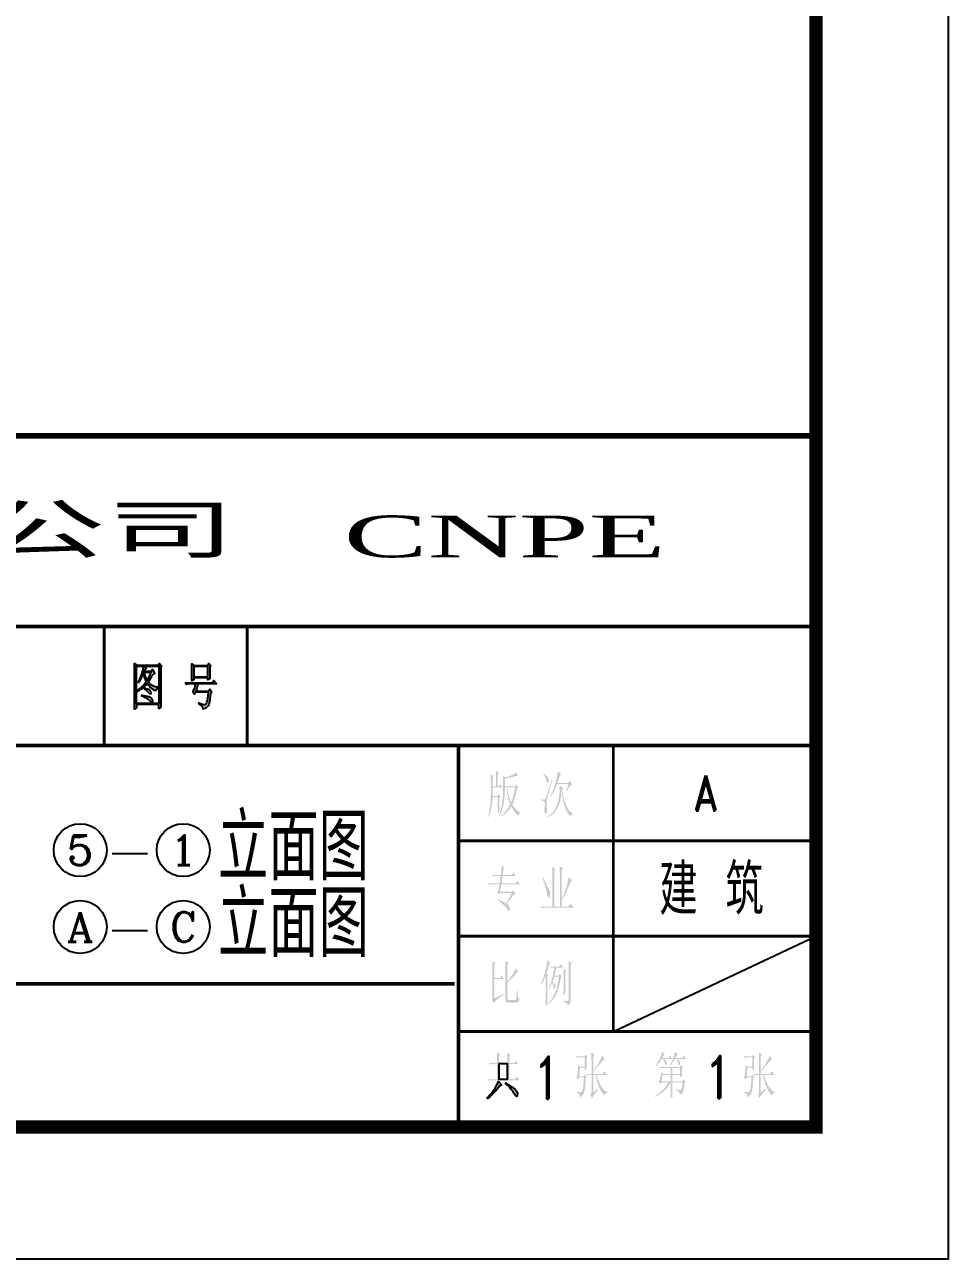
# Model space of a CAD drawing. Extents: x 458975 to 585950, y -118893 to 21149.
# Drawn here: x 578973 to 585950, y -70226 to -60901 of the extents above; entities that cross this region are included whole.
import ezdxf
from ezdxf.enums import TextEntityAlignment as Align

# ---------------------------------------------------------------- set-up
doc = ezdxf.new("R2010")
doc.units = 0
doc.header["$LTSCALE"] = 1000
doc.header["$MEASUREMENT"] = 0
doc.layers.get('0').update_dxf_attribs({"linetype": 'CONTINUOUS'})
for name, color, linetype in [('1', 3, 'CONTINUOUS'), ('AXIS', 3, 'CONTINUOUS'), ('AXIS_TEXT', 3, 'CONTINUOUS'), ('LEVL', 3, 'CONTINUOUS'), ('PUB_TEXT', 7, 'CONTINUOUS'), ('PUB_TITLE', 4, 'CONTINUOUS'), ('WINDOW', 2, 'CONTINUOUS')]:
    doc.layers.add(name, color=color, linetype=linetype)
doc.styles.add('-华文新魏', font='stxinwei.ttf', dxfattribs={"width": 0.8})
doc.styles.add('CHINESE-3', font='romand.shx', dxfattribs={"width": 0.8, "bigfont": 'ochinese.shx'})
doc.styles.add('COMPLEX', font='COMPLEX.shx')
doc.styles.add('OCHINESE', font='TXT', dxfattribs={"width": 0.7, "height": 200, "bigfont": 'OCHINESE'})
doc.styles.add('RT', font='TIMES.TTF', dxfattribs={"width": 1.5})

# ---------------------------------------------------------------- blocks, each defined once
blk = doc.blocks.new('_axiso')
blk.add_circle((0, 0), 0.5)
at = {"layer": 'AXIS_TEXT', "style": 'COMPLEX', "width": 1.041667}
blk.add_attdef('A', text='', height=0.56, dxfattribs=at).set_placement((-0.25, -0.28), (0.25, -0.28), align=Align.FIT)

msp = doc.modelspace()

# ---------------------------------------------------------------- hatches: boundary and pattern name
at = {"layer": '1'}
h = msp.add_hatch(color=256, dxfattribs=at)
h.paths.add_polyline_path([(580000.9, -66008.5), (580000.9, -65752.8), (580007.3, -65743.8), (579992.8, -65725.9), (579984.3, -65739.6), (579819.5, -65739.6), (579802.8, -65725.9), (579803.3, -65743), (579803.7, -65759.2), (579803.7, -66041.8), (579803.3, -66057.6), (579802.8, -66070.8), (579818.6, -66061.9), (579818.6, -66036.2), (579986.4, -66036.2), (579986.4, -66067.8), (580002.2, -66055.9), (580001.3, -66040.9), (580001.3, -66025.1)])
h.paths.add_polyline_path([(579818.6, -65938.9), (579829.3, -65933.4), (579839.5, -65927.4), (579849.8, -65921), (579859.6, -65913.7), (579869, -65906), (579878.4, -65897.5), (579887.8, -65888.5), (579896.7, -65879.1), (579898, -65877.4), (579906.6, -65888.1), (579915.1, -65897.9), (579924.1, -65906.9), (579933.5, -65914.6), (579943.3, -65921.4), (579954, -65927), (579963.3, -65931.2), (579968, -65921), (579977.9, -65913.7), (579982.1, -65912), (579982.1, -65906), (579969.3, -65904.3), (579957.8, -65901.8), (579946.7, -65897.9), (579936.4, -65892.8), (579927.1, -65886.8), (579918.5, -65879.1), (579910.4, -65870.6), (579906.6, -65865.5), (579915.5, -65851.8), (579923.2, -65839.4), (579930, -65828.4), (579934.7, -65820.2), (579943.3, -65808.7), (579952.2, -65801), (579956.1, -65799.3), (579938.2, -65772.4), (579928.8, -65787.4), (579876.3, -65787.4), (579882.2, -65774.1), (579884.4, -65770.7), (579892.9, -65761.8), (579872.8, -65746.8), (579986.4, -65746.8), (579986.4, -66029), (579818.6, -66029)], flags=16)
h.paths.add_polyline_path([(579858.3, -65971.8), (579858.3, -65965.8), (579886.5, -65970.1), (579898.5, -65972.6), (579908.3, -65975.2), (579916.8, -65977.8), (579923.2, -65980.7), (579929.2, -65985.4), (579936.4, -65996.1), (579938.2, -66009.3), (579937.3, -66014.5), (579932.6, -66019.2), (579923.2, -66011.1), (579921.5, -66008.5), (579915.5, -66002.9), (579907.4, -65997), (579897.6, -65991), (579886.5, -65984.6), (579873.3, -65978.2)], flags=0)
h.paths.add_polyline_path([(579818.6, -65932.9), (579818.6, -65746.8), (579870.7, -65746.8), (579869.4, -65757.9), (579866, -65772.4), (579860.9, -65789.9), (579858.3, -65798), (579853.6, -65812.1), (579848.1, -65826.2), (579842.5, -65839.9), (579836.6, -65853.5), (579830.2, -65866.8), (579833.1, -65869.8), (579840.4, -65858.7), (579847.7, -65846.7), (579854.5, -65834.3), (579861.3, -65821.1), (579867.3, -65807.4), (579869, -65804), (579872.4, -65817.7), (579877.1, -65831.8), (579882.7, -65845.9), (579888.6, -65860.4), (579890.8, -65865.5), (579883.9, -65874.5), (579876.3, -65883.4), (579867.7, -65892.4), (579858.8, -65901.3), (579848.9, -65909.9), (579838.7, -65918), (579827.6, -65926.5)], flags=16)
h.paths.add_polyline_path([(579879.2, -65916.3), (579880.5, -65910.3), (579886.5, -65912), (579899.3, -65916.7), (579909.6, -65921), (579917.2, -65925.3), (579924.5, -65934.6), (579925.4, -65949.2), (579921.9, -65959), (579915.1, -65952.1), (579909.6, -65945.3), (579901.9, -65936.8), (579891.6, -65927.4)], flags=0)
h.paths.add_polyline_path([(579898, -65853.5), (579892.5, -65843.7), (579886.5, -65831.8), (579881, -65817.7), (579875, -65801), (579872.8, -65795.1), (579928.8, -65795.1), (579922.4, -65810), (579915.5, -65823.7), (579909.1, -65836), (579902.3, -65847.6)], flags=16)
h.paths.add_polyline_path([(580371.4, -65805.3), (580371.4, -65754.5), (580379.6, -65743.8), (580365, -65725.9), (580355.6, -65740.8), (580251.9, -65740.8), (580236.1, -65728.9), (580236.5, -65744.3), (580237, -65760), (580237, -65824.9), (580236.5, -65840.7), (580236.1, -65855.7), (580236.1, -65856.5), (580251.9, -65848.8), (580251.9, -65833.9), (580356.5, -65833.9), (580356.5, -65850.5), (580372.3, -65841.2), (580371.9, -65832.6), (580371.9, -65820.7)])
h.paths.add_polyline_path([(580251.9, -65748.5), (580356.5, -65748.5), (580356.5, -65826.2), (580251.9, -65826.2)], flags=16)
h.paths.add_polyline_path([(580282.2, -65880.4), (580421.8, -65880.4), (580403, -65853.5), (580389.4, -65872.7), (580186.6, -65872.7), (580195.1, -65884.7), (580204.5, -65880.4), (580264.3, -65880.4), (580260.9, -65897.5), (580257.5, -65912), (580255.8, -65916.3), (580248.9, -65929.5), (580243.4, -65935.9), (580255.8, -65956.8), (580265.6, -65943.2), (580362.1, -65943.2), (580359.1, -65968.4), (580356.1, -65989.3), (580353.1, -66005.9), (580349.7, -66019.2), (580346.3, -66027.7), (580342.7, -66033), (580335.6, -66035.4), (580326.6, -66035.4), (580315.9, -66033.3), (580302.3, -66029), (580290.8, -66024.3), (580289.5, -66030.3), (580302.3, -66039.2), (580312.1, -66048.6), (580318.5, -66058.4), (580321.9, -66068.7), (580321.9, -66070.8), (580334.7, -66065.7), (580344.1, -66060.6), (580346.3, -66058.9), (580354.8, -66050.8), (580360.8, -66042.2), (580363.3, -66036.2), (580365.9, -66026.4), (580368.9, -66013.2), (580371.9, -65995.7), (580374.9, -65974.8), (580377.8, -65952.1), (580388.1, -65941.9), (580372.3, -65919.3), (580360.8, -65935.9), (580267.7, -65935.9)])
h = msp.add_hatch(color=256, dxfattribs=at)
h.paths.add_polyline_path([(582619.8, -68703.5), (582619.8, -68687.4), (582619.4, -68674.7), (582619, -68665.4), (582641.8, -68681.9), (582634.6, -68690.8), (582634.6, -68744), (582672.2, -68744), (582684.5, -68726.3), (582702.2, -68751.6), (582634.6, -68751.6), (582634.6, -68865.8), (582678.1, -68865.8), (582691.7, -68846.7), (582710.7, -68873.4), (582495.6, -68873.4), (582485, -68874.2), (582474.9, -68878), (582466.4, -68865.8), (582541.2, -68865.8), (582541.2, -68751.6), (582509.1, -68751.6), (582498.5, -68752.5), (582488.4, -68755.9), (582479.9, -68744), (582541.2, -68744), (582541.2, -68705.2), (582540.8, -68689.5), (582540.4, -68675.2), (582539.9, -68662.5), (582563.2, -68677.3), (582555.6, -68687.8), (582555.6, -68744), (582620.2, -68744), (582620.2, -68722.5)])
h.paths.add_polyline_path([(582662.5, -68960.8), (582656.2, -68951.1), (582648.6, -68941.8), (582639.7, -68931.7), (582630, -68921.5), (582619.4, -68911), (582607.6, -68900), (582608.8, -68894.1), (582613.9, -68897.4), (582629.5, -68907.6), (582643.5, -68916.9), (582655.3, -68925.3), (582665.5, -68933.4), (582673.9, -68940.1), (582680.7, -68946.5), (582685.7, -68952), (582688.7, -68956.6), (582690.4, -68960.8), (582694.2, -68975.6), (582692.9, -68989.2), (582692.1, -68991.7), (582687, -68994.6), (582679.8, -68988.3), (582670.1, -68972.7), (582668.4, -68969.7)])
h.paths.add_polyline_path([(582518.8, -68967.6), (582500.6, -68985.8), (582491.3, -68994.2), (582481.6, -69002.3), (582471.5, -69009.9), (582469.4, -69003.9), (582479.1, -68994.2), (582488.8, -68984.1), (582497.7, -68973.9), (582506.1, -68963.4), (582513.7, -68953.2), (582520.9, -68943.1), (582527.7, -68932.9), (582536.6, -68917.3), (582544.2, -68903.4), (582549.2, -68891.5), (582552.6, -68882.2), (582574.6, -68908.9), (582563.2, -68914.8), (582553, -68927.5), (582543.3, -68939.7), (582534.4, -68950.3), (582526.4, -68959.6)])
h.paths.add_polyline_path([(582555.6, -68751.6), (582555.6, -68865.8), (582620.2, -68865.8), (582620.2, -68751.6)], flags=17)
h.paths.add_polyline_path([(582575.9, -68237.7), (582562.8, -68246.6), (582551.3, -68255.5), (582541.2, -68263.5), (582532.3, -68271.1), (582525.1, -68278.3), (582519.2, -68284.7), (582514.6, -68291), (582502.3, -68265.6), (582504.4, -68261), (582506.6, -68244.9), (582506.6, -68068.3), (582506.1, -68048), (582506.1, -68013.3), (582505.7, -67999), (582505.7, -67985.9), (582505.3, -67974.5), (582530.2, -67990.9), (582520.9, -68002.8), (582520.9, -68102.1), (582563.6, -68102.1), (582575.9, -68084.3), (582593.6, -68109.7), (582520.9, -68109.7), (582520.9, -68255.1), (582590.7, -68220.8), (582591.5, -68227.2), (582589.8, -68228)])
h.paths.add_polyline_path([(582632.9, -68268.6), (582623.2, -68264.8), (582619.8, -68252.5), (582619.4, -68250.8), (582619.4, -68135.1), (582630.4, -68125.3), (582640.5, -68115.6), (582649.8, -68106.7), (582658.3, -68097.9), (582666.3, -68089), (582671.4, -68083.1), (582681.9, -68070.8), (582691.7, -68061.9), (582700.1, -68057.3), (582702.6, -68056), (582681.9, -68028.1), (582677.7, -68038.7), (582671.8, -68051.4), (582664.2, -68065.3), (582659.1, -68074.2), (582651.5, -68085.6), (582643.9, -68096.6), (582635.4, -68107.2), (582627, -68117.3), (582619.4, -68126.2), (582619.4, -68001.1), (582630, -67989.3), (582604.2, -67971.5), (582604.2, -67985.4), (582604.6, -68000.2), (582605, -68016.3), (582605, -68259.7), (582606.7, -68273.7), (582612.6, -68283), (582621.9, -68287.2), (582627.8, -68288), (582681.9, -68288), (582693.3, -68285.9), (582700.5, -68282.1), (582708.6, -68272.8), (582711.9, -68265.6), (582704.8, -68256.3), (582700.5, -68243.2), (582698.4, -68231.8), (582697.2, -68216.6), (582696.3, -68198.4), (582696.3, -68191.3), (582691.2, -68191.3), (582690.4, -68214.1), (582689.5, -68231.8), (582688.7, -68245.8), (582687, -68254.7), (582687, -68255.1), (582680.7, -68266.9), (582675.6, -68268.6)])
h.paths.add_polyline_path([(582637.1, -67567.5), (582638, -67578), (582636.3, -67592.8), (582634.6, -67596.2), (582627.8, -67594.5), (582618.5, -67581), (582615.6, -67576.4), (582610.1, -67569.6), (582603.3, -67562), (582594.9, -67553.5), (582585.2, -67544.7), (582574.2, -67535.4), (582561.9, -67525.2), (582548, -67514.2), (582550.1, -67508.3), (582558.1, -67511.7), (582569.9, -67517.2), (582591.1, -67527.3), (582600.4, -67532.8), (582609.2, -67537.9), (582610.9, -67534.9), (582616.4, -67525.6), (582622.3, -67514.7), (582629.1, -67502.8), (582636.3, -67489.7), (582644.3, -67474.9), (582652.8, -67459.3), (582562.3, -67459.3), (582555.2, -67471.1), (582541.6, -67453.4), (582543.7, -67450.8), (582550.9, -67438.6), (582553, -67430.1), (582556, -67415.3), (582559.4, -67393.8), (582502.3, -67393.8), (582491.8, -67395.1), (582481.6, -67398.4), (582473.2, -67386.6), (582560.2, -67386.6), (582561.9, -67377.3), (582564, -67362.5), (582566.6, -67346.9), (582568.7, -67330), (582530.2, -67330), (582519.7, -67331.2), (582509.5, -67334.6), (582501.1, -67322.8), (582569.5, -67322.8), (582571.2, -67310.5), (582573.3, -67290.7), (582574.6, -67274.2), (582575.4, -67261.1), (582575.9, -67251.4), (582598.7, -67269.1), (582590.7, -67276.7), (582588.5, -67291.1), (582586.4, -67306.7), (582584.3, -67322.8), (582651.9, -67322.8), (582665.5, -67303.3), (582684, -67330), (582583, -67330), (582581.8, -67339.7), (582579.7, -67354.9), (582577.1, -67370.5), (582575, -67386.6), (582680.7, -67386.6), (582695.5, -67365.9), (582715.3, -67393.8), (582573.7, -67393.8), (582571.6, -67406), (582568.7, -67422.5), (582565.7, -67437.3), (582563.6, -67450.4), (582654, -67450.4), (582663.3, -67436.9), (582681.9, -67466.9), (582680.2, -67467.3), (582670.9, -67471.5), (582661.2, -67479.2), (582651.9, -67490.6), (582647.3, -67496.9), (582640.1, -67507), (582632.1, -67517.6), (582623.6, -67529), (582614.3, -67540.9), (582624.9, -67549.3), (582633.3, -67559)])
h.paths.add_polyline_path([(583298.5, -68773.6), (583315.4, -68754.2), (583322.2, -68745.7), (583334, -68732.2), (583343.7, -68722.9), (583350.9, -68718.3), (583353.5, -68717.4), (583334.9, -68686.1), (583323.9, -68713.2), (583317.5, -68726.3), (583310.8, -68739.4), (583309.9, -68741.1), (583303.6, -68752.1), (583296.8, -68762.6), (583288.8, -68774), (583280.4, -68785.5), (583271.1, -68796.9), (583270.2, -68797.7), (583271.5, -68803.6), (583280.8, -68793.5), (583289.7, -68783.3)], flags=17)
h.paths.add_polyline_path([(583320.9, -68945.2), (583315, -68932.9), (583309.1, -68919.8), (583304, -68906.7), (583299.4, -68892.8), (583295.1, -68878.4), (583291.3, -68864.1), (583288.4, -68848.8), (583285.9, -68833.2), (583268.1, -68833.2), (583268.1, -68965.5), (583307.8, -68937.2), (583309.9, -68943.1), (583304.9, -68948.6), (583293.5, -68960.4), (583283.7, -68971.4), (583275.3, -68982), (583267.7, -68992.1), (583261.8, -69001.4), (583256.7, -69009.9), (583247.4, -68980.3), (583252.9, -68969.7), (583254.6, -68953.7), (583254.6, -68833.2), (583230.9, -68833.2), (583220.3, -68837.9), (583212.3, -68826), (583254.6, -68826), (583254.6, -68719.1), (583254.2, -68704.3), (583254.2, -68680.6), (583253.7, -68671.3), (583253.7, -68664.2), (583278.7, -68680.2), (583268.1, -68692.1), (583268.1, -68826), (583337.8, -68826), (583351.4, -68804.9), (583371.2, -68833.2), (583290.9, -68833.2), (583291.8, -68835.3), (583297.7, -68853.1), (583303.6, -68870), (583309.9, -68885.6), (583316.7, -68899.6), (583323.5, -68912.2), (583330.2, -68923.7), (583337.4, -68933.8), (583345, -68942.2), (583352.6, -68949.9), (583360.2, -68955.8), (583368.3, -68960.4), (583376.3, -68963.8), (583376.3, -68969.7), (583374.2, -68970.1), (583361.9, -68972.3), (583353.9, -68979), (583350.5, -68989.2), (583342.9, -68979.9), (583335.3, -68968.9), (583328.1, -68957.5)])
h.paths.add_polyline_path([(583162.4, -68982.4), (583167.1, -68993.8), (583168.4, -69002.7), (583179.8, -68994.2), (583188.7, -68984.9), (583195, -68974.8), (583196.7, -68971.4), (583200.5, -68957.9), (583203.9, -68943.1), (583206, -68928.3), (583206.8, -68915.6), (583208.1, -68901.3), (583209.4, -68884.8), (583210.6, -68866.6), (583211, -68859.8), (583218.2, -68849.7), (583203.9, -68830.3), (583195.4, -68845), (583161.2, -68845), (583167.5, -68778.3), (583203.9, -68778.3), (583203.9, -68796), (583218.2, -68788.8), (583218.2, -68776.6), (583217.8, -68762.6), (583217.4, -68747), (583217.4, -68705.6), (583224.6, -68696.7), (583211, -68679), (583201.8, -68693.7), (583137.5, -68693.7), (583145.5, -68705.6), (583157, -68700.9), (583203.9, -68700.9), (583203.9, -68771.1), (583167.5, -68771.1), (583154, -68758.8), (583152.7, -68780.4), (583151.5, -68798.1), (583150.2, -68812.5), (583148.9, -68823.5), (583148.9, -68826), (583145.1, -68842.1), (583139.6, -68849.7), (583153.2, -68867.4), (583162.4, -68852.7), (583197.5, -68852.7), (583196.3, -68870), (583195, -68886.5), (583193.7, -68902.1), (583192.5, -68916.9), (583191.2, -68928.3), (583187.8, -68947.7), (583182.7, -68959.1), (583178.1, -68962.5), (583166.3, -68964.6), (583162.4, -68963.8), (583152.7, -68962.1), (583144.7, -68959.6), (583143.4, -68966.8), (583154.8, -68973.1)])
h.paths.add_polyline_path([(583752, -68757.1), (583742.3, -68766.4), (583740.2, -68760.5), (583746.9, -68750.8), (583754.1, -68739.4), (583761.3, -68726.7), (583768.1, -68713.2), (583774, -68700.1), (583779.5, -68686.6), (583784.1, -68672.2), (583787.9, -68658.2), (583808.6, -68677.3), (583805.7, -68680.2), (583798.5, -68689.9), (583788.8, -68705.6), (583833.6, -68705.6), (583845.8, -68687.8), (583863.6, -68713.2), (583803.6, -68713.2), (583809.9, -68718.7), (583818.8, -68728.4), (583824.3, -68738.1), (583825.1, -68746.6), (583820, -68758.8), (583817.5, -68761.4), (583811.6, -68758.8), (583811.2, -68754.2), (583807.4, -68738.1), (583803.6, -68727.6), (583797.2, -68713.2), (583784.5, -68713.2), (583782.4, -68716.6), (583774.8, -68728.4), (583767.2, -68739.8), (583760.4, -68747.4)])
h.paths.add_polyline_path([(583845, -68758.8), (583847.9, -68754.6), (583856, -68740.7), (583862.7, -68727.6), (583868.6, -68715.3), (583872.9, -68703.9), (583873.3, -68703), (583878.4, -68687.8), (583882.6, -68673.5), (583886.4, -68659.5), (583907.1, -68679), (583904.1, -68681.1), (583896.5, -68689.9), (583887.7, -68705.6), (583940.5, -68705.6), (583952.7, -68687.8), (583970.5, -68713.2), (583904.1, -68713.2), (583905.8, -68714.9), (583916.4, -68725), (583922.7, -68733.9), (583925.3, -68741.9), (583921.9, -68755.9), (583918.1, -68760.9), (583912.6, -68757.6), (583910.9, -68752.9), (583907.1, -68738.1), (583904.1, -68728.8), (583897.8, -68713.2), (583883.4, -68713.2), (583875.4, -68726.3), (583868.6, -68736.9), (583865.7, -68741.5), (583858.1, -68751.6), (583847.9, -68763.5)])
h.paths.add_polyline_path([(583865.7, -68967.6), (583866.1, -68983.2), (583866.5, -68999.7), (583851.3, -69006.9), (583851.3, -69002.7), (583851.7, -68988.7), (583852.2, -68973.5), (583852.2, -68891.1), (583849.6, -68896.2), (583842.4, -68908.4), (583834.8, -68919.8), (583826.8, -68930.8), (583818.3, -68940.6), (583809.5, -68949.9), (583800.2, -68957.9), (583795.1, -68962.5), (583785.4, -68969.7), (583775.7, -68976.5), (583765.5, -68982.8), (583755.4, -68988.7), (583744.8, -68994.2), (583733.8, -68999.7), (583732.6, -68995.1), (583740.2, -68990.4), (583749.9, -68983.7), (583759.6, -68976.5), (583769.3, -68968.9), (583788.8, -68952), (583796.4, -68944.4), (583804.8, -68934.6), (583813.3, -68924.5), (583820.9, -68913.1), (583828.1, -68901.3), (583834.4, -68888.2), (583782.4, -68888.2), (583775.2, -68902.9), (583759.6, -68885.2), (583768.9, -68876.3), (583769.7, -68872.9), (583772.7, -68859.4), (583775.2, -68844.6), (583778.2, -68828.6), (583780.3, -68810.8), (583795.9, -68826), (583852.2, -68826), (583852.2, -68780), (583795.1, -68780), (583784.5, -68780.8), (583774.4, -68784.2), (583765.9, -68772.4), (583920.6, -68772.4), (583931.2, -68757.6), (583945.6, -68778.3), (583937.5, -68785.9), (583937.5, -68818), (583937.9, -68832.4), (583938.4, -68842.1), (583924, -68851), (583924, -68833.2), (583865.7, -68833.2), (583865.7, -68881), (583941.3, -68881), (583951.9, -68865.8), (583966.3, -68886.9), (583957, -68895.8), (583956.5, -68899.1), (583954.4, -68919.4), (583952.3, -68934.6), (583951, -68944.8), (583949.8, -68950.7), (583945.6, -68963.8), (583945.1, -68965.1), (583936.3, -68974.4), (583932.9, -68976.9), (583921.9, -68982), (583921, -68974.8), (583916, -68964.6), (583907.5, -68955.3), (583894.8, -68946), (583894.8, -68940.1), (583896.1, -68940.6), (583911.3, -68946), (583921.9, -68949), (583928.2, -68949), (583936.3, -68940.1), (583936.7, -68938.4), (583938.4, -68928.3), (583940.1, -68911.4), (583942.6, -68888.2), (583865.7, -68888.2)])
h.paths.add_polyline_path([(583783.7, -68881), (583786.6, -68862.8), (583790, -68847.6), (583792.6, -68834.5), (583793, -68833.2), (583852.2, -68833.2), (583852.2, -68881)], flags=16)
h.paths.add_polyline_path([(583865.7, -68780), (583865.7, -68826), (583924, -68826), (583924, -68780)], flags=16)
h.paths.add_polyline_path([(584563.8, -68773.6), (584580.7, -68754.2), (584587.5, -68745.7), (584599.3, -68732.2), (584609.1, -68722.9), (584616.2, -68718.3), (584618.8, -68717.4), (584600.2, -68686.1), (584589.2, -68713.2), (584582.9, -68726.3), (584576.1, -68739.4), (584575.2, -68741.1), (584568.9, -68752.1), (584562.1, -68762.6), (584554.1, -68774), (584545.7, -68785.5), (584536.4, -68796.9), (584535.5, -68797.7), (584536.8, -68803.6), (584546.1, -68793.5), (584555, -68783.3)], flags=17)
h.paths.add_polyline_path([(584586.2, -68945.2), (584580.3, -68932.9), (584574.4, -68919.8), (584569.3, -68906.7), (584564.7, -68892.8), (584560.5, -68878.4), (584556.7, -68864.1), (584553.7, -68848.8), (584551.2, -68833.2), (584533.4, -68833.2), (584533.4, -68965.5), (584573.1, -68937.2), (584575.2, -68943.1), (584569.8, -68948.6), (584558.8, -68960.4), (584549, -68971.4), (584540.2, -68982), (584533, -68992.1), (584527.1, -69001.4), (584522, -69009.9), (584512.7, -68980.3), (584518.2, -68969.7), (584519.9, -68953.7), (584519.9, -68833.2), (584496.2, -68833.2), (584485.7, -68837.9), (584477.6, -68826), (584519.9, -68826), (584519.9, -68719.1), (584519.5, -68704.3), (584519.5, -68680.6), (584519, -68671.3), (584519, -68664.2), (584544, -68680.2), (584533.4, -68692.1), (584533.4, -68826), (584603.1, -68826), (584616.7, -68804.9), (584636.5, -68833.2), (584556.2, -68833.2), (584557.1, -68835.3), (584563, -68853.1), (584568.9, -68870), (584575.2, -68885.6), (584582, -68899.6), (584588.8, -68912.2), (584595.5, -68923.7), (584602.7, -68933.8), (584610.3, -68942.2), (584617.9, -68949.9), (584625.5, -68955.8), (584633.6, -68960.4), (584641.6, -68963.8), (584641.6, -68969.7), (584639.5, -68970.1), (584627.2, -68972.3), (584619.2, -68979), (584615.4, -68989.2), (584608.2, -68979.9), (584600.6, -68968.9), (584593, -68957.5)])
h.paths.add_polyline_path([(584427.8, -68982.4), (584432.4, -68993.8), (584433.7, -69002.7), (584445.1, -68994.2), (584454, -68984.9), (584460.3, -68974.8), (584462, -68971.4), (584465.8, -68957.9), (584469.2, -68943.1), (584471.3, -68928.3), (584472.1, -68915.6), (584473.4, -68901.3), (584474.7, -68884.8), (584475.9, -68866.6), (584476.4, -68859.8), (584483.5, -68849.7), (584469.2, -68830.3), (584460.7, -68845), (584426.5, -68845), (584432.8, -68778.3), (584469.2, -68778.3), (584469.2, -68796), (584483.5, -68788.8), (584483.1, -68776.6), (584483.1, -68762.6), (584482.7, -68747), (584482.7, -68705.6), (584489.9, -68696.7), (584476.4, -68679), (584467.1, -68693.7), (584402.8, -68693.7), (584410.8, -68705.6), (584422.3, -68700.9), (584469.2, -68700.9), (584469.2, -68771.1), (584432.8, -68771.1), (584419.3, -68758.8), (584418, -68780.4), (584416.8, -68798.1), (584415.5, -68812.5), (584414.2, -68823.5), (584414.2, -68826), (584410.4, -68842.1), (584404.9, -68849.7), (584418.5, -68867.4), (584427.8, -68852.7), (584462.8, -68852.7), (584461.6, -68870), (584460.3, -68886.5), (584459, -68902.1), (584457.8, -68916.9), (584456.5, -68928.3), (584453.1, -68947.7), (584448, -68959.1), (584443, -68962.5), (584431.6, -68964.6), (584427.8, -68963.8), (584418, -68962.1), (584410, -68959.6), (584408.7, -68966.8), (584420.1, -68973.1)])
h.paths.add_polyline_path([(583043.3, -68186.6), (583043.3, -68064.5), (583042.8, -68048.8), (583042.4, -68034), (583065.2, -68048.8), (583055.9, -68060.7), (583055.9, -68178.6), (583056.4, -68196.3), (583056.8, -68217.9), (583042.4, -68228.5), (583042.4, -68225.5), (583042.8, -68204.4)])
h.paths.add_polyline_path([(583066.5, -68274.9), (583055.1, -68274.1), (583044.5, -68272.8), (583044.5, -68279.2), (583057.2, -68284.7), (583066.9, -68292.3), (583072.4, -68301.6), (583074.5, -68310), (583083.8, -68303.7), (583091, -68294.4), (583094.8, -68281.7), (583096.5, -68266.1), (583096.5, -67996.9), (583105.8, -67988), (583081.7, -67973.2), (583082.2, -67992.2), (583082.6, -68009.1), (583082.6, -68024.3), (583083, -68037.4), (583083, -68259.7), (583079.2, -68272.8), (583074.5, -68274.5)])
h.paths.add_polyline_path([(582974.8, -68084.3), (583006.1, -68084.3), (583014.1, -68069.5), (583031, -68089), (583022.6, -68097.9), (583022.1, -68101.7), (583018.8, -68119.8), (583015.8, -68136.7), (583012.4, -68152.8), (583008.6, -68167.6), (583004.8, -68181.1), (583001, -68193.4), (582996.8, -68204.8), (582992.1, -68215.3), (582985, -68230.6), (582978.2, -68243.2), (582971.8, -68253.8), (582965.5, -68262.7), (582964.7, -68263.5), (582956.6, -68272.4), (582947.8, -68281.7), (582938.5, -68290.2), (582927.9, -68298.2), (582925.8, -68294), (582935.9, -68283.8), (582944.4, -68273.7), (582952.4, -68263.1), (582960, -68252.1), (582966.4, -68240.3), (582971, -68231.8), (582976.9, -68219.2), (582982.8, -68205.6), (582987.9, -68191.3), (582992.6, -68176.5), (582994.2, -68169.7), (582997.2, -68156.2), (583000.2, -68141.8), (583003.1, -68126.2), (583005.7, -68109.7), (583008.2, -68091.9), (582972.7, -68091.9), (582969.3, -68102.9), (582965.1, -68117.3), (582960.4, -68130.4), (582964.2, -68134.2), (582973.5, -68144.4), (582979.9, -68154.1), (582983.3, -68165.5), (582979.9, -68179.4), (582974.8, -68185.8), (582970.6, -68175.2), (582968.5, -68165.5), (582964.2, -68151.5), (582958.3, -68136.3), (582953.7, -68147.7), (582947.3, -68160.4), (582941, -68173.5), (582933.4, -68187), (582930, -68184.1), (582933, -68177.3), (582938.5, -68162.9), (582943.5, -68148.2), (582948.6, -68134.2), (582952.8, -68119.8), (582960.4, -68091.9), (582962.6, -68081.8), (582965.9, -68064.5), (582968.5, -68048.8), (582970.6, -68034.5), (582971.8, -68022.2), (582957.1, -68022.2), (582947.8, -68026.4), (582939.3, -68014.6), (583009, -68014.6), (583021.7, -67996.9), (583039, -68022.2), (582988.3, -68022.2), (582987.9, -68023.1), (582985.8, -68034.5), (582982.8, -68048.4), (582979, -68064.9)])
h.paths.add_polyline_path([(582892.8, -68120.3), (582899.6, -68105.5), (582907.2, -68089), (582907.2, -68266.5), (582906.8, -68283.4), (582906.3, -68302.8), (582906.3, -68311.7), (582922, -68301.1), (582921.1, -68284.2), (582921.1, -68268.2), (582920.7, -68253), (582920.7, -68086), (582927.9, -68075.5), (582914.4, -68066.6), (582916.9, -68058.1), (582920.3, -68046.7), (582924.5, -68032.4), (582929.6, -68014.6), (582935.9, -67994.3), (582936.3, -67992.2), (582944.8, -67985), (582922, -67968.5), (582920.3, -67980.4), (582917.8, -67993.9), (582915.2, -68009.1), (582911.4, -68026), (582907.2, -68044.2), (582903.8, -68057.7), (582899.6, -68071.2), (582895.4, -68085.2), (582890.7, -68099.6), (582885.6, -68113.9), (582880.1, -68128.7), (582874.2, -68143.5), (582872.1, -68149.8), (582875.1, -68152.8), (582880.6, -68143.9), (582886.1, -68133.4)])
h.paths.add_polyline_path([(582935.5, -67493.5), (582940.2, -67480.8), (582941.8, -67466.1), (582940.6, -67453.4), (582938.9, -67447), (582935.9, -67439), (582931.7, -67429.3), (582926.6, -67417.9), (582920.3, -67404.4), (582913.1, -67389.6), (582904.2, -67372.7), (582894.5, -67354.5), (582886.5, -67338.8), (582882.3, -67341.8), (582889.4, -67361.7), (582895.4, -67380.3), (582901.3, -67397.2), (582905.9, -67412.8), (582910.1, -67427.2), (582914, -67440.7), (582919.4, -67462.7), (582920.7, -67471.1), (582924.5, -67490.1), (582928.7, -67498.6), (582933.8, -67496.1)], flags=17)
h.paths.add_polyline_path([(583029.7, -67563.3), (583079.6, -67563.3), (583096.5, -67539.6), (583118.1, -67570.9), (582900, -67570.9), (582889.4, -67571.7), (582879.3, -67575.1), (582870.8, -67563.3), (582958.3, -67563.3), (582958.3, -67309.7), (582957.9, -67294.9), (582957.5, -67278.8), (582957.1, -67261.9), (582982, -67278), (582972.7, -67288.6), (582972.7, -67563.3), (583015.4, -67563.3), (583015.4, -67309.7), (583015, -67295.7), (583015, -67279.3), (583014.1, -67260.2), (583040.3, -67275), (583029.7, -67288.6), (583029.7, -67502.4), (583039.9, -67480.8), (583045.8, -67466.1), (583051.7, -67451.7), (583057.2, -67437.3), (583061.9, -67422.9), (583066.1, -67408.6), (583070.3, -67394.6), (583077.1, -67366.7), (583079.6, -67352.8), (583081.7, -67338.8), (583108.8, -67364.2), (583097.4, -67371.8), (583091, -67387.9), (583084.3, -67404.8), (583077.9, -67420.4), (583071.6, -67435.2), (583065.2, -67449.2), (583058.9, -67462.3), (583053, -67474.5), (583047.1, -67485.9), (583041.2, -67496.1), (583035.2, -67505.8), (583029.7, -67514.2)])
h.paths.add_polyline_path([(582624, -66693.9), (582627.4, -66710.8), (582630.8, -66726.5), (582634.6, -66740.4), (582638.8, -66753.5), (582643.1, -66764.9), (582647.7, -66774.7), (582651.1, -66766.6), (582655.3, -66754), (582660, -66740.9), (582663.8, -66726.5), (582667.6, -66711.7), (582671.4, -66695.6), (582674.8, -66679.1), (582677.7, -66661.8), (582618.5, -66661.8), (582620.7, -66675.3)], flags=16)
h.paths.add_polyline_path([(582708.6, -66846.5), (582699.3, -66840.2), (582690, -66832.6), (582681.1, -66824.1), (582672.2, -66814), (582663.8, -66803), (582655.7, -66791.1), (582660.8, -66781), (582665.5, -66770), (582670.1, -66757.8), (582674.3, -66744.2), (582678.6, -66729.4), (582682.8, -66713.4), (582686.6, -66696.1), (582690, -66677.5), (582691.2, -66670.7), (582702.6, -66663.5), (582687, -66639.4), (582676.9, -66654.6), (582600.8, -66654.6), (582600.8, -66596.7), (582618.5, -66592.1), (582633.8, -66588.3), (582646.9, -66585.3), (582658.3, -66582.4), (582667.1, -66580.3), (582673.9, -66578.6), (582678.1, -66577.3), (582679, -66577.3), (582690.4, -66576), (582699.7, -66575.6), (582684.9, -66546), (582679.8, -66551.5), (582673.5, -66556.6), (582665.5, -66562.1), (582656.2, -66567.2), (582645.2, -66572.2), (582632.9, -66577.3), (582619, -66581.9), (582603.8, -66586.6), (582600.8, -66587.4), (582586.4, -66577.3), (582586.8, -66593.8), (582586.8, -66609.8), (582587.3, -66625.9), (582587.3, -66688.4), (582586.8, -66703.2), (582586, -66718.9), (582584.7, -66734.5), (582583, -66750.6), (582581.4, -66767.5), (582580.1, -66777.6), (582575, -66808.9), (582571.2, -66823.7), (582567.4, -66838.1), (582562.8, -66852), (582557.3, -66865.9), (582551.3, -66879), (582550.9, -66880.3), (582554.3, -66884.5), (582559.8, -66875.2), (582565.3, -66865.5), (582570.4, -66855), (582575.4, -66843.5), (582579.7, -66831.3), (582583.5, -66818.6), (582590.2, -66790.7), (582592.8, -66775.5), (582595.3, -66759.9), (582597, -66743.4), (582598.7, -66726.1), (582599.5, -66708.3), (582600.4, -66689.7), (582600.8, -66670.3), (582600.8, -66661.8), (582613.5, -66661.8), (582615.2, -66680.8), (582617.3, -66699), (582619.8, -66715.9), (582622.8, -66731.6), (582625.7, -66746.3), (582629.5, -66759.9), (582633.3, -66772.5), (582637.6, -66784.4), (582640.5, -66791.1), (582632.9, -66803.8), (582625.3, -66815.7), (582617.7, -66826.6), (582609.7, -66837.6), (582592.8, -66857.1), (582583.9, -66865.5), (582575.9, -66872.7), (582577.1, -66878.6), (582587.3, -66872.3), (582597, -66865.5), (582606.3, -66857.5), (582615.2, -66849), (582624, -66839.7), (582632.5, -66829.6), (582640.5, -66818.6), (582648.1, -66806.8), (582648.6, -66805.9), (582656.6, -66819.5), (582664.2, -66831.7), (582672.2, -66843.5), (582680.2, -66853.7), (582688.3, -66863), (582696.3, -66871.4), (582697.6, -66872.7), (582705.2, -66861.3), (582714.5, -66857.5), (582718.3, -66857.9), (582718.3, -66852)])
h.paths.add_polyline_path([(582534.4, -66604.8), (582534.4, -66652.9), (582507.4, -66652.9), (582507.4, -66589.1), (582515.8, -66578.6), (582493, -66562.5), (582493, -66572.7), (582493.5, -66584.9), (582493.9, -66599.7), (582494.3, -66616.2), (582494.3, -66634.4), (582494.7, -66655.1), (582494.7, -66699.9), (582494.3, -66716.8), (582493.9, -66732.8), (582493.5, -66748), (582493, -66762), (582492.2, -66775.5), (582491.8, -66780.6), (582490.5, -66794.9), (582488.4, -66809.3), (582486.3, -66824.5), (582483.3, -66839.7), (582476.5, -66871.9), (582474, -66881.6), (582478.2, -66884.5), (582483.3, -66872.7), (582488, -66860), (582492.2, -66846.5), (582495.6, -66833), (582498.9, -66818.2), (582501.5, -66803), (582503.6, -66787.3), (582505.3, -66770.9), (582506.6, -66754), (582507.4, -66736.2), (582507.4, -66733.2), (582544.6, -66733.2), (582544.6, -66857.9), (582559.4, -66847.3), (582559, -66838.1), (582559, -66826.2), (582558.5, -66812.3), (582558.5, -66777.6), (582558.1, -66756.9), (582558.1, -66742.1), (582567.8, -66733.2), (582553, -66712.5), (582543.7, -66725.6), (582507.4, -66725.6), (582507.4, -66660.6), (582582.2, -66660.6), (582566.6, -66638.2), (582556, -66652.9), (582546.7, -66652.9), (582546.7, -66562.5), (582555.2, -66551.9), (582533.2, -66537.2), (582533.6, -66546.9), (582534, -66558.3), (582534, -66587.4)])
h.paths.add_polyline_path([(583047.9, -66758.2), (583044.5, -66743.8), (583041.2, -66729), (583038.2, -66713), (583035.7, -66696.1), (583033.6, -66678.7), (583033.1, -66673.7), (583039, -66666.5), (583015.4, -66648.7), (583015, -66667.3), (583014.1, -66685.5), (583012.8, -66702.8), (583011.2, -66718.9), (583009, -66734.5), (583006.5, -66749.3), (583003.5, -66762.8), (583000.2, -66775.9), (582996.4, -66787.8), (582993.4, -66795.4), (582988.3, -66807.6), (582982.8, -66819), (582976.1, -66829.6), (582968.9, -66840.2), (582960.4, -66849.9), (582951.6, -66859.2), (582941.8, -66868.1), (582931.3, -66876.5), (582920.3, -66884.5), (582919.9, -66884.5), (582922, -66889.2), (582932.1, -66884.1), (582942.3, -66878.2), (582952, -66871), (582961.3, -66863.4), (582970.2, -66854.5), (582978.6, -66844.8), (582986.6, -66833.8), (582993.4, -66823.7), (582999.3, -66814), (583004.4, -66803.4), (583009.5, -66791.6), (583013.7, -66778.9), (583017.5, -66764.9), (583020.9, -66750.1), (583023.8, -66734.5), (583026.4, -66717.6), (583028.1, -66699.4), (583029.7, -66680.4), (583029.7, -66678.3), (583031, -66695.6), (583032.3, -66712.5), (583034, -66729), (583036.5, -66744.7), (583039, -66759.4), (583042.4, -66773.8), (583046.2, -66787.3), (583050, -66800), (583050.5, -66801.3), (583055.9, -66816.5), (583061.9, -66830.9), (583068.2, -66844), (583075, -66855.8), (583082.2, -66866.8), (583089.8, -66876.5), (583093.1, -66880.3), (583100.3, -66870.2), (583110, -66865.5), (583116, -66865.5), (583117.2, -66860.9), (583107.1, -66855), (583097.8, -66847.8), (583088.9, -66838.9), (583080.9, -66829.2), (583073.3, -66817.8), (583066.5, -66805.1), (583061.9, -66795.4), (583056.8, -66784), (583052.1, -66771.7)])
h.paths.add_polyline_path([(583084.3, -66662.7), (583076.7, -66675.3), (583067.4, -66691.4), (583064, -66688.4), (583080.9, -66635.2), (582995.5, -66635.2), (582994.7, -66637.3), (582989.2, -66651.3), (582983.7, -66664.8), (582977.8, -66678.3), (582976.5, -66681.3), (582971.4, -66692.3), (582964.7, -66704.1), (582957.1, -66716.8), (582947.8, -66730.3), (582944.8, -66725.6), (582945.6, -66723.9), (582952, -66711.7), (582958.3, -66698.6), (582963.8, -66685.5), (582969.3, -66671.5), (582974.4, -66657.6), (582979, -66642.8), (582983.3, -66627.6), (582986.6, -66613.2), (582990.9, -66595.9), (582994.2, -66579.8), (582997.2, -66565.5), (582999.3, -66551.9), (583000.6, -66540.1), (583023.4, -66557.9), (583020.9, -66563.4), (583014.1, -66577.3), (583012.4, -66581.9), (583003.5, -66608.6), (582997.6, -66627.6), (583079.6, -66627.6), (583091, -66611.5), (583109.6, -66639.4), (583101.2, -66643.2), (583092.3, -66651.7), (583090.2, -66653.8)])
h.paths.add_polyline_path([(582912.3, -66860.9), (582906.3, -66858.8), (582900, -66849), (582899.6, -66847.8), (582898.3, -66835.5), (582900, -66816.5), (582900.9, -66809.3), (582902.1, -66792.4), (582902.1, -66779.3), (582900, -66773.4), (582892.4, -66765.4), (582879.3, -66758.6), (582879.3, -66752.3), (582887.7, -66754), (582899.2, -66753.5), (582906.3, -66749.3), (582909.3, -66743.4), (582911.8, -66736.2), (582915.2, -66726.9), (582923.7, -66701.5), (582928.7, -66685.1), (582934.7, -66666), (582941, -66644.9), (582948.2, -66621.3), (582956.2, -66595), (582960.4, -66598), (582955.4, -66616.2), (582948.6, -66641.5), (582942.3, -66664.4), (582936.8, -66684.6), (582932.1, -66702.8), (582927.9, -66718), (582924.5, -66730.3), (582922, -66740.4), (582919.9, -66748), (582918.6, -66753.1), (582917.8, -66755.6), (582916.5, -66761.1), (582915.6, -66779.3), (582915.6, -66781.8), (582916.1, -66795.4), (582916.9, -66811.4), (582918.6, -66829.6), (582919.4, -66843.5), (582917.8, -66857.1)])
h.paths.add_polyline_path([(582927.9, -66624.6), (582932.1, -66611.5), (582930.4, -66598.4), (582925.8, -66589.1), (582919, -66580.3), (582910.6, -66571.4), (582900.4, -66562.5), (582892.8, -66556.6), (582890.7, -66560.8), (582898.7, -66574.3), (582905.5, -66587.9), (582910.6, -66601), (582914, -66613.6), (582914.4, -66615.8), (582918.6, -66630.5), (582923.7, -66631.4)])

# ---------------------------------------------------------------- linework, layer by layer
at = {"layer": '1', "const_width": 45}
msp.add_lwpolyline([(568749.5, -64006.5), (584949.5, -64006.5), (584949.5, -69226.1), (568749.5, -69226.1)], close=True, dxfattribs=at)
at = {"layer": '1'}
for points, const_width in [([(568749.5, -65446.1), (584949.5, -65446.1)], 27), ([(579574.5, -65446.1), (579574.5, -66346.1)], 22.5), ([(580654.5, -65446.1), (580654.5, -66346.1)], 22.5), ([(574149.5, -66346.1), (584949.5, -66346.1)], 27), ([(582249.5, -66346.1), (582249.5, -69226.1)], 27), ([(583419.5, -66346.1), (583419.5, -68506.1)], 22.5), ([(584949.5, -67066.1), (582249.5, -67066.1)], 22.5), ([(584949.5, -67786.1), (582249.5, -67786.1)], 22.5), ([(574135.5, -68145.9), (582220, -68145.9)], 27), ([(584949.5, -68506.1), (582249.5, -68506.1)], 22.5)]:
    msp.add_lwpolyline(points, dxfattribs=dict(at, const_width=const_width))
for points in [[(579986.4, -66067.8), (579986.4, -66036.2), (579818.6, -66036.2), (579818.6, -66061.9), (579802.8, -66070.8), (579803.3, -66057.6), (579803.7, -66041.8), (579803.7, -65759.2), (579803.3, -65743), (579802.8, -65725.9), (579819.5, -65739.6), (579984.3, -65739.6), (579992.8, -65725.9), (580007.3, -65743.8), (580000.9, -65752.8), (580000.9, -66008.5), (580001.3, -66025.1), (580001.3, -66040.9), (580002.2, -66055.9)], [(580355.6, -65740.8), (580365, -65725.9), (580379.6, -65743.8), (580371.4, -65754.5), (580371.4, -65805.3), (580371.9, -65820.7), (580371.9, -65832.6), (580372.3, -65841.2), (580356.5, -65850.5), (580356.5, -65833.9), (580251.9, -65833.9), (580251.9, -65848.8), (580236.1, -65856.5), (580236.1, -65855.7), (580236.5, -65840.7), (580237, -65824.9), (580237, -65760), (580236.5, -65744.3), (580236.1, -65728.9), (580251.9, -65740.8)], [(579872.4, -65817.7), (579877.1, -65831.8), (579882.7, -65845.9), (579888.6, -65860.4), (579890.8, -65865.5), (579883.9, -65874.5), (579876.3, -65883.4), (579867.7, -65892.4), (579858.8, -65901.3), (579848.9, -65909.9), (579838.7, -65918), (579827.6, -65926.5), (579818.6, -65932.9), (579818.6, -65746.8), (579870.7, -65746.8), (579869.4, -65757.9), (579866, -65772.4), (579860.9, -65789.9), (579858.3, -65798), (579853.6, -65812.1), (579848.1, -65826.2), (579842.5, -65839.9), (579836.6, -65853.5), (579830.2, -65866.8), (579833.1, -65869.8), (579840.4, -65858.7), (579847.7, -65846.7), (579854.5, -65834.3), (579861.3, -65821.1), (579867.3, -65807.4), (579869, -65804)], [(579933.5, -65914.6), (579943.3, -65921.4), (579954, -65927), (579963.3, -65931.2), (579968, -65921), (579977.9, -65913.7), (579982.1, -65912), (579982.1, -65906), (579969.3, -65904.3), (579957.8, -65901.8), (579946.7, -65897.9), (579936.4, -65892.8), (579927.1, -65886.8), (579918.5, -65879.1), (579910.4, -65870.6), (579906.6, -65865.5), (579915.5, -65851.8), (579923.2, -65839.4), (579930, -65828.4), (579934.7, -65820.2), (579943.3, -65808.7), (579952.2, -65801), (579956.1, -65799.3), (579938.2, -65772.4), (579928.8, -65787.4), (579876.3, -65787.4), (579882.2, -65774.1), (579884.4, -65770.7), (579892.9, -65761.8), (579872.8, -65746.8), (579986.4, -65746.8), (579986.4, -66029), (579818.6, -66029), (579818.6, -65938.9), (579829.3, -65933.4), (579839.5, -65927.4), (579849.8, -65921), (579859.6, -65913.7), (579869, -65906), (579878.4, -65897.5), (579887.8, -65888.5), (579896.7, -65879.1), (579898, -65877.4), (579906.6, -65888.1), (579915.1, -65897.9), (579924.1, -65906.9)], [(579902.3, -65847.6), (579909.1, -65836), (579915.5, -65823.7), (579922.4, -65810), (579928.8, -65795.1), (579872.8, -65795.1), (579875, -65801), (579881, -65817.7), (579886.5, -65831.8), (579892.5, -65843.7), (579898, -65853.5)], [(580356.5, -65826.2), (580356.5, -65748.5), (580251.9, -65748.5), (580251.9, -65826.2)], [(579921.9, -65959), (579915.1, -65952.1), (579909.6, -65945.3), (579901.9, -65936.8), (579891.6, -65927.4), (579879.2, -65916.3), (579880.5, -65910.3), (579886.5, -65912), (579899.3, -65916.7), (579909.6, -65921), (579917.2, -65925.3), (579924.5, -65934.6), (579925.4, -65949.2)], [(580186.6, -65872.7), (580389.4, -65872.7), (580403, -65853.5), (580421.8, -65880.4), (580282.2, -65880.4), (580267.7, -65935.9), (580360.8, -65935.9), (580372.3, -65919.3), (580388.1, -65941.9), (580377.8, -65952.1), (580374.9, -65974.8), (580371.9, -65995.7), (580368.9, -66013.2), (580365.9, -66026.4), (580363.3, -66036.2), (580360.8, -66042.2), (580354.8, -66050.8), (580346.3, -66058.9), (580344.1, -66060.6), (580334.7, -66065.7), (580321.9, -66070.8), (580321.9, -66068.7), (580318.5, -66058.4), (580312.1, -66048.6), (580302.3, -66039.2), (580289.5, -66030.3), (580290.8, -66024.3), (580302.3, -66029), (580315.9, -66033.3), (580326.6, -66035.4), (580335.6, -66035.4), (580342, -66033.3), (580342.8, -66032.8), (580346.3, -66027.7), (580349.7, -66019.2), (580353.1, -66005.9), (580356.1, -65989.3), (580359.1, -65968.4), (580362.1, -65943.2), (580265.6, -65943.2), (580255.8, -65956.8), (580243.4, -65935.9), (580248.9, -65929.5), (580255.8, -65916.3), (580257.5, -65912), (580260.9, -65897.5), (580264.3, -65880.4), (580204.5, -65880.4), (580195.1, -65884.7)], [(579932.6, -66019.2), (579923.2, -66011.1), (579921.5, -66008.5), (579915.5, -66002.9), (579907.4, -65997), (579897.6, -65991), (579886.5, -65984.6), (579873.3, -65978.2), (579858.3, -65971.8), (579858.3, -65965.8), (579886.5, -65970.1), (579898.5, -65972.6), (579908.3, -65975.2), (579916.8, -65977.8), (579923.2, -65980.7), (579929.2, -65985.4), (579936.4, -65996.1), (579938.2, -66009.3), (579937.3, -66014.5)], [(582554.8, -68750.4), (582554.8, -68865.6), (582620.1, -68865.6), (582620.1, -68750.4)], [(582517.7, -68968.5), (582499.3, -68986.9), (582489.9, -68995.4), (582480.1, -69003.5), (582469.9, -69011.2), (582467.8, -69005.2), (582477.6, -68995.4), (582487.4, -68985.1), (582496.4, -68974.9), (582504.9, -68964.2), (582512.6, -68954), (582519.8, -68943.7), (582526.7, -68933.5), (582535.6, -68917.7), (582543.3, -68903.6), (582548.4, -68891.7), (582551.8, -68882.3), (582574, -68909.2), (582562.5, -68915.1), (582552.3, -68927.9), (582542.5, -68940.3), (582533.5, -68951), (582525.4, -68960.4)], [(582662.8, -68961.7), (582656.4, -68951.8), (582648.7, -68942.5), (582639.8, -68932.2), (582630, -68922), (582619.3, -68911.3), (582607.3, -68900.2), (582608.6, -68894.2), (582613.7, -68897.6), (582629.5, -68907.9), (582643.6, -68917.3), (582655.6, -68925.8), (582665.8, -68933.9), (582674.4, -68940.8), (582681.2, -68947.2), (582686.3, -68952.7), (582689.3, -68957.4), (582691, -68961.7), (582694.9, -68976.6), (582693.6, -68990.3), (582692.7, -68992.8), (582687.6, -68995.8), (582680.3, -68989.4), (582670.5, -68973.6), (582668.8, -68970.6)]]:
    msp.add_lwpolyline(points, close=True, dxfattribs=at)
at = {"layer": 'LEVL'}
for p, q in [((579634.8, -67162.1), (579900.5, -67162.1)), ((579634.8, -67742.1), (579900.5, -67742.1))]:
    msp.add_line(p, q, dxfattribs=at)
at = {"layer": 'PUB_TITLE'}
msp.add_lwpolyline([(526549.5, -70226.1), (526549.5, -28226.1), (585949.5, -28226.1), (585949.5, -70226.1)], close=True, dxfattribs=at)
at = {"layer": 'PUB_TITLE', "const_width": 100}
msp.add_lwpolyline([(529049.5, -69226.1), (584949.5, -69226.1), (584949.5, -29226.1), (529049.5, -29226.1)], close=True, dxfattribs=at)
at = {"layer": 'WINDOW'}
msp.add_line((583419.5, -68506.1), (584949.5, -67786.1), dxfattribs=at)

# ---------------------------------------------------------------- block references
at = {"layer": 'AXIS'}
ref = msp.add_blockref('_axiso', (579392.9, -67136), dxfattribs=dict(at, xscale=400, yscale=400, zscale=400))
ref.add_attrib('A', '5', dxfattribs={"layer": 'AXIS_TEXT', "height": 224, "style": 'COMPLEX', "width": 1.339286}).set_placement((579292.9, -67248), (579492.9, -67248), align=Align.FIT)
ref = msp.add_blockref('_axiso', (580170.9, -67136), dxfattribs=dict(at, xscale=400, yscale=400, zscale=400))
ref.add_attrib('A', '1', dxfattribs={"layer": 'AXIS_TEXT', "height": 224, "style": 'COMPLEX', "width": 2.083333}).set_placement((580070.9, -67248), (580270.9, -67248), align=Align.FIT)
at = {"layer": 'AXIS', "xscale": 400, "yscale": 400, "zscale": 400}
msp.add_blockref('_axiso', (579392.9, -67716), dxfattribs=at).add_auto_attribs({'A': 'A'})
at = {"layer": 'AXIS'}
ref = msp.add_blockref('_axiso', (580170.9, -67716), dxfattribs=dict(at, xscale=400, yscale=400, zscale=400))
ref.add_attrib('A', 'C', dxfattribs={"layer": 'AXIS_TEXT', "height": 224, "style": 'COMPLEX', "width": 1.25}).set_placement((580070.9, -67828), (580270.9, -67828), align=Align.FIT)

# ---------------------------------------------------------------- texts
at = {"layer": '1', "style": 'CHINESE-3', "width": 0.8}
for s, height, p in [('A', 264.6, (584028.1, -66836.8)), ('建 筑', 381.02, (583766.6, -67624.7)), ('1', 317.5, (582811, -69012.8)), ('1', 317.5, (584105.6, -69007.9))]:
    msp.add_text(s, height=height, dxfattribs=at).set_placement(p)
at = {"layer": 'PUB_TEXT'}
for s, height, style, width, p in [('中国核电工程有限公司', 360, '-华文新魏', 2, (570748.3, -64892.1)), ('CNPE', 315, 'RT', 2, (581382.7, -64923.6)), ('立面图', 500, 'OCHINESE', 0.8, (580433.7, -67362.8)), ('立面图', 500, 'OCHINESE', 0.8, (580433.7, -67942.8))]:
    msp.add_text(s, height=height, dxfattribs=dict(at, style=style, width=width)).set_placement(p)

doc.saveas('drawing.dxf')
